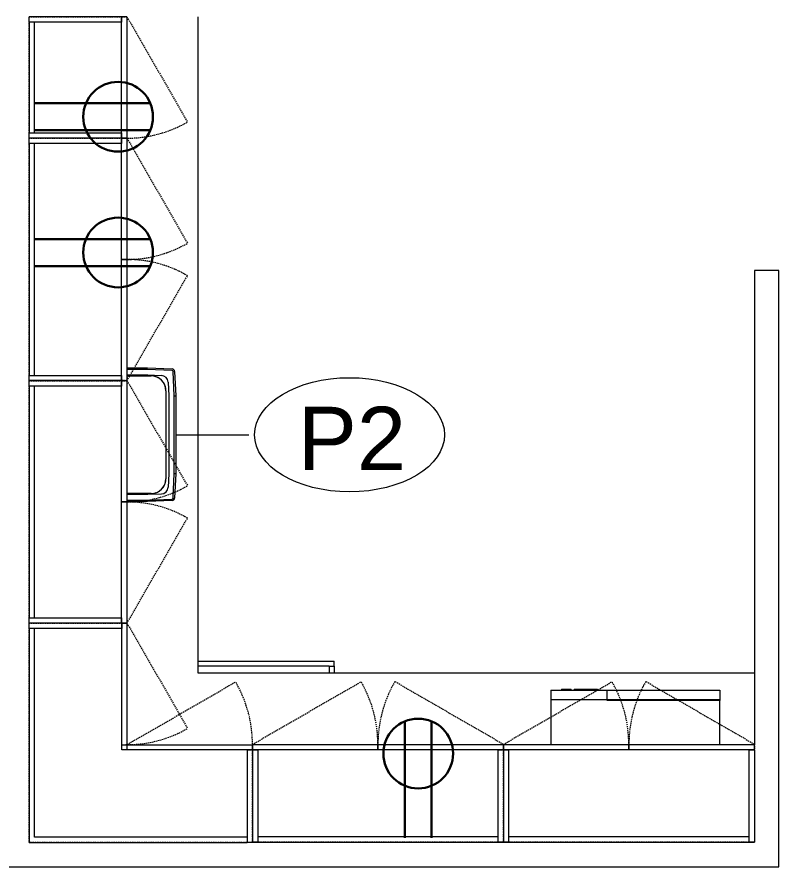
# Model space of a CAD drawing. Header units: inches. Extents: x 4757 to 6765, y 9919 to 10946.
# Drawn here: x 6317.2 to 6425.5, y 10503.8 to 10624.5 of the extents above; entities that cross this region are included whole.
import ezdxf

# ---------------------------------------------------------------- set-up
doc = ezdxf.new("R2010")
doc.units = ezdxf.units.IN
doc.header["$MEASUREMENT"] = 0
doc.linetypes.add('Dash', pattern=[0.25, 0.125, -0.125])
doc.linetypes.add('Hidden', pattern=[0.28125, 0.1875, -0.09375])
for name, color, linetype, lineweight in [('A-ANNO-NOTE', 7, 'Continuous', 9), ('I-WALL', 2, 'Continuous', 9), ('P-SANR-FIXT', 6, 'Continuous', 9), ('P-SANR-FIXT-IDEN', 2, 'Continuous', 9), ('Q-CASE', 31, 'Continuous', 9), ('Q-CASE-HDLN', 31, 'Dash', 9), ('Q-SPCQ', 91, 'Continuous', 9)]:
    doc.layers.add(name, color=color, linetype=linetype, lineweight=lineweight)
doc.styles.add('Swis721 Lt BT_1', font='swissl.ttf', dxfattribs={"height": 9})

# ---------------------------------------------------------------- blocks, each defined once
blk = doc.blocks.new('C-L SHAPE COUNTER TOP - C-L SHAPE COUNTER TOP-8417622-Level XX  POWER _ SIGNAL')
at = {"layer": 'Q-CASE'}
for p, q in [((24, 24), (24, 117.2)), ((103, 24), (24, 24))]:
    blk.add_line(p, q, dxfattribs=at)
blk = doc.blocks.new('A-Microwave1 - 1000 Watt-2_5CuFt-BREAK-8371250-Level XX  POWER _ SIGNAL')
at = {"layer": 'Q-SPCQ'}
for p, q in [((-6.89, -20.79), (-6.89, -27.13)), ((17.11, -27.13), (17.11, -20.79)), ((-6.89, -27), (9.11, -27)), ((-6.89, -28.5), (-6.89, -27)), ((-6.89, -27.13), (17.11, -27.13)), ((9.11, -27), (9.11, -28.5)), ((17.11, -28.5), (17.11, -27.13)), ((9.11, -28.5), (-6.89, -28.5)), ((17.11, -28.5), (9.11, -28.5)), ((10.48, -28.5), (10.48, -28.63)), ((11.86, -28.63), (10.48, -28.63)), ((11.86, -28.5), (11.86, -28.63)), ((11.92, -28.63), (11.86, -28.63)), ((11.92, -28.63), (11.92, -28.5)), ((12.42, -28.63), (11.92, -28.63)), ((12.42, -28.5), (12.42, -28.63)), ((13.79, -28.63), (12.42, -28.63)), ((13.79, -28.63), (13.79, -28.5)), ((14.23, -28.5), (14.23, -28.63)), ((15.61, -28.63), (14.23, -28.63)), ((15.61, -28.63), (15.61, -28.5))]:
    blk.add_line(p, q, dxfattribs=at)
blk = doc.blocks.new('P-Sink-Rectangular - PSR1918-V47-Level XX  POWER _ SIGNAL')
at = {"layer": 'P-SANR-FIXT'}
for p, q in [((-9.5, 4.97), (-9.34, 8.49)), ((-9.13, 8.48), (-9.28, 4.96)), ((-8.99, 8.84), (-5.52, 9)), ((-5.51, 8.78), (-8.98, 8.63)), ((-5.51, 8.78), (-5.52, 9)), ((-5.52, 9), (5.52, 9)), ((5.51, 8.78), (-5.51, 8.78)), ((5.51, 8.78), (5.52, 9)), ((8.98, 8.63), (5.51, 8.78)), ((5.52, 9), (8.99, 8.84)), ((9.28, 4.96), (9.13, 8.48)), ((9.34, 8.49), (9.5, 4.97)), ((-7.47, 7.92), (-5.51, 8)), ((-6.25, 7.6), (6.25, 7.6)), ((-6.25, 7.6), (6.25, 7.6)), ((-5.51, 8), (5.51, 8)), ((5.51, 8), (7.47, 7.92)), ((-8.5, 5.01), (-8.42, 6.97)), ((8.42, 6.97), (8.5, 5.01)), ((-9.28, 4.96), (-9.5, 4.97)), ((-9.5, 2.07), (-9.5, 4.97)), ((-9.28, 4.96), (-9.28, 2.07)), ((-8.5, 2.07), (-8.5, 5.01)), ((-8.35, 2.07), (-8.35, 5.5)), ((-8.35, 2.07), (-8.35, 5.5)), ((8.35, 5.5), (8.35, 2.07)), ((8.35, 5.5), (8.35, 2.07)), ((8.5, 5.01), (8.5, 2.07)), ((9.28, 4.96), (9.5, 4.97)), ((9.28, 2.07), (9.28, 4.96)), ((9.5, 4.97), (9.5, 2.07))]:
    blk.add_line(p, q, dxfattribs=at)
for centre, radius, start, end in [((-8.97, 8.47), 0.371, 92.5667, 177.4333), ((-8.97, 8.47), 0.156, 92.5667, 177.4333), ((8.97, 8.47), 0.156, 2.5667, 87.4333), ((8.97, 8.47), 0.371, 2.5667, 87.4333), ((-7.42, 6.92), 0.995, 92.5667, 177.4333), ((-6.25, 5.5), 2.1, 90, 180), ((-6.25, 5.5), 2.1, 90, 180), ((-6.25, 5.5), 2.1, 115.0288, 154.9712), ((-6.25, 5.5), 2.1, 90, 109.9712), ((6.25, 5.5), 2.1, 70.0288, 90), ((6.25, 5.5), 2.1, 0, 90), ((6.25, 5.5), 2.1, 0, 90), ((6.25, 5.5), 2.1, 25.0288, 64.9712), ((7.42, 6.92), 0.995, 2.5667, 87.4333), ((-6.25, 5.5), 2.1, 160.0288, 180), ((6.25, 5.5), 2.1, 360, 19.9712)]:
    blk.add_arc(centre, radius, start, end, dxfattribs=at)
blk = doc.blocks.new('CW Cupbd Ohead - 37_h x 13 7_8_d - 2 Doors - 1 Shelf-8874264-Level XX  POWER _ SIGNAL')
at = {"layer": 'Q-CASE'}
for p, q in [((2, -2.36), (2.75, -2.36)), ((2, -15.45), (2, -2.36)), ((2.75, -2.36), (2.75, -15.45)), ((35.67, -2.36), (2.75, -2.36)), ((35.67, -2.36), (36.42, -2.36)), ((35.67, -15.45), (35.67, -2.36)), ((36.42, -15.45), (36.42, -2.36)), ((2.75, -3.11), (35.67, -3.11)), ((2, -15.45), (19.21, -15.45)), ((2, -15.45), (2, -16.24)), ((2.75, -15.45), (2, -15.45)), ((19.21, -16.24), (19.21, -15.45)), ((19.21, -15.45), (36.42, -15.45)), ((19.21, -15.45), (19.21, -16.24)), ((36.42, -15.45), (35.67, -15.45)), ((36.42, -16.24), (36.42, -15.45)), ((19.21, -16.24), (2, -16.24)), ((36.42, -16.24), (19.21, -16.24))]:
    blk.add_line(p, q, dxfattribs=at)
at = {"layer": 'Q-CASE', "linetype": 'Hidden'}
for p, q in [((2, -16.24), (16.9, -24.84)), ((36.42, -16.24), (21.52, -24.84))]:
    blk.add_line(p, q, dxfattribs=at)
for centre, start, end in [((2, -16.24), 330, 0.5), ((36.42, -16.24), 179.5, 210)]:
    blk.add_arc(centre, 17.21, start, end, dxfattribs=at)
at = {"layer": 'Q-CASE-HDLN'}
for p, q in [((2, -16.24), (2, -2.36)), ((2, -2.36), (36.42, -2.36)), ((36.42, -2.36), (36.42, -16.24)), ((36.42, -16.24), (2, -16.24))]:
    blk.add_line(p, q, dxfattribs=at)
blk = doc.blocks.new('CW Cupbd Ohead Cnr - 23_5_h x 13 7_8_d - 1 Shelf-8481653-Level XX  POWER _ SIGNAL')
at = {"layer": 'Q-CASE'}
for p, q in [((32.37, -2.36), (2, -2.36)), ((2, -2.36), (2, -33.31)), ((32.37, -2.36), (33.12, -2.36)), ((32.37, -15.49), (32.37, -2.36)), ((33.12, -15.49), (33.12, -2.36)), ((2.75, -33.31), (2.75, -3.11)), ((2.75, -3.11), (32.37, -3.11)), ((15.12, -16.24), (15.12, -15.49)), ((15.12, -15.49), (15.87, -15.49)), ((15.87, -15.49), (33.12, -15.49)), ((15.87, -15.49), (15.87, -16.24)), ((33.12, -15.49), (32.37, -15.49)), ((33.12, -16.24), (33.12, -15.49)), ((15.12, -34.06), (15.12, -16.24)), ((15.87, -16.24), (15.12, -16.24)), ((15.87, -16.24), (15.87, -34.06)), ((33.12, -16.24), (15.87, -16.24)), ((2, -34.06), (2, -33.31)), ((15.12, -33.31), (2, -33.31)), ((15.12, -33.31), (15.12, -34.06)), ((15.12, -34.06), (2, -34.06)), ((15.12, -34.06), (15.87, -34.06))]:
    blk.add_line(p, q, dxfattribs=at)
at = {"layer": 'Q-CASE', "linetype": 'Hidden'}
for p, q in [((15.87, -16.24), (24.78, -31.67)), ((33.12, -16.24), (18.18, -24.86))]:
    blk.add_line(p, q, dxfattribs=at)
for centre, radius, start, end in [((33.12, -16.24), 17.25, 179.5, 210), ((15.87, -16.24), 17.83, 269.5, 300)]:
    blk.add_arc(centre, radius, start, end, dxfattribs=at)
at = {"layer": 'Q-CASE-HDLN'}
for p, q in [((2, -2.36), (33.12, -2.36)), ((2, -34.06), (2, -2.36)), ((33.12, -2.36), (33.12, -16.24)), ((15.87, -16.24), (15.87, -34.06)), ((33.12, -16.24), (15.87, -16.24)), ((15.87, -34.06), (2, -34.06))]:
    blk.add_line(p, q, dxfattribs=at)
blk = doc.blocks.new('CW Cupbd Ohead - 37_h x 13 7_8_d - 2 Doors - 1 Shelf-8874277-Level XX  POWER _ SIGNAL')
at = {"layer": 'Q-CASE'}
for p, q in [((2, -2.36), (2.75, -2.36)), ((2, -15.45), (2, -2.36)), ((2.75, -2.36), (2.75, -15.45)), ((36.9, -2.36), (2.75, -2.36)), ((36.9, -2.36), (37.65, -2.36)), ((36.9, -15.45), (36.9, -2.36)), ((37.65, -15.45), (37.65, -2.36)), ((2.75, -3.11), (36.9, -3.11)), ((2, -15.45), (19.82, -15.45)), ((2, -15.45), (2, -16.24)), ((2.75, -15.45), (2, -15.45)), ((19.82, -16.24), (19.82, -15.45)), ((19.82, -15.45), (37.65, -15.45)), ((19.82, -15.45), (19.82, -16.24)), ((37.65, -15.45), (36.9, -15.45)), ((37.65, -16.24), (37.65, -15.45)), ((19.82, -16.24), (2, -16.24)), ((37.65, -16.24), (19.82, -16.24))]:
    blk.add_line(p, q, dxfattribs=at)
at = {"layer": 'Q-CASE', "linetype": 'Hidden'}
for p, q in [((2, -16.24), (17.43, -25.15)), ((37.65, -16.24), (22.21, -25.15))]:
    blk.add_line(p, q, dxfattribs=at)
for centre, start, end in [((2, -16.24), 330, 0.5), ((37.65, -16.24), 179.5, 210)]:
    blk.add_arc(centre, 17.82, start, end, dxfattribs=at)
at = {"layer": 'Q-CASE-HDLN'}
for p, q in [((2, -16.24), (2, -2.36)), ((2, -2.36), (37.65, -2.36)), ((37.65, -2.36), (37.65, -16.24)), ((37.65, -16.24), (2, -16.24))]:
    blk.add_line(p, q, dxfattribs=at)
blk = doc.blocks.new('CW Cupbd Ohead1 - 37_h x 13 7_8_d - 1 Door - 1 Shelf 2-8865399-Level XX  POWER _ SIGNAL')
at = {"layer": 'Q-CASE'}
for p, q in [((2, -2.36), (2.75, -2.36)), ((2, -15.45), (2, -2.36)), ((2.75, -2.36), (2.75, -15.45)), ((18.46, -2.36), (2.75, -2.36)), ((18.46, -2.36), (19.21, -2.36)), ((18.46, -15.45), (18.46, -2.36)), ((19.21, -15.45), (19.21, -2.36)), ((2.75, -3.11), (18.46, -3.11)), ((2, -15.45), (19.21, -15.45)), ((2, -15.45), (2, -16.24)), ((2.75, -15.45), (2, -15.45)), ((19.21, -15.45), (18.46, -15.45)), ((19.21, -16.24), (19.21, -15.45)), ((19.21, -16.24), (2, -16.24))]:
    blk.add_line(p, q, dxfattribs=at)
at = {"layer": 'Q-CASE', "linetype": 'Hidden'}
blk.add_line((19.21, -16.24), (4.3, -24.84), dxfattribs=at)
blk.add_arc((19.21, -16.24), 17.21, 179.5, 210, dxfattribs=at)
at = {"layer": 'Q-CASE-HDLN'}
for p, q in [((2, -16.24), (2, -2.36)), ((2, -2.36), (19.21, -2.36)), ((19.21, -2.36), (19.21, -16.24)), ((19.21, -16.24), (2, -16.24))]:
    blk.add_line(p, q, dxfattribs=at)
blk = doc.blocks.new('CW Cupbd Cnr - UB 34_5_h x 24_d - 1 Shelf-8763099-Level XX  POWER _ SIGNAL')
at = {"layer": 'Q-CASE'}
for p, q in [((25.25, -44.94), (25.25, -26.36)), ((26, -26.36), (26, -45.69)), ((25.25, -44.94), (24.25, -44.94)), ((25.25, -45.69), (24.25, -45.69)), ((25.25, -44.94), (25.25, -45.69)), ((25.25, -45.69), (26, -45.69))]:
    blk.add_line(p, q, dxfattribs=at)
blk = doc.blocks.new('Plumbing Equipment Tag - Standard-3394155-Level XX  POWER _ SIGNAL')
at = {"layer": 'P-SANR-FIXT-IDEN'}
blk.add_ellipse((-0.0499, 0.0037), major_axis=(-0.1406, 0), ratio=0.600473, dxfattribs=at)

msp = doc.modelspace()

# ---------------------------------------------------------------- linework, layer by layer
at = {"layer": 'A-ANNO-NOTE', "lineweight": 30}
for p, q in [((6319.64, 10612.24), (6336.16, 10612.24)), ((6319.64, 10612.24), (6336.16, 10612.24)), ((6319.64, 10608.41), (6336.16, 10608.41)), ((6319.64, 10592.96), (6336.16, 10592.96)), ((6319.64, 10592.96), (6336.16, 10592.96)), ((6319.64, 10589.13), (6336.16, 10589.13)), ((6372.31, 10507.94), (6372.31, 10524.47)), ((6372.31, 10507.94), (6372.31, 10524.47)), ((6376.14, 10507.94), (6376.14, 10524.47))]:
    msp.add_line(p, q, dxfattribs=at)
for centre in [(6331.6, 10610.32), (6331.6, 10591.05), (6374.23, 10519.9)]:
    msp.add_circle(centre, 4.95, dxfattribs=at)
at = {"layer": 'I-WALL', "lineweight": 13}
for p, q in [((6425.48, 10588.49), (6421.98, 10588.49)), ((6421.98, 10588.49), (6421.98, 10521.2)), ((6425.48, 10503.79), (6425.48, 10588.49)), ((6421.98, 10507.29), (6350.68, 10507.29)), ((6156.03, 10503.79), (6425.48, 10503.79))]:
    msp.add_line(p, q, dxfattribs=at)
at = {"layer": 'P-SANR-FIXT-IDEN'}
msp.add_line((6339.79, 10565.17), (6350.16, 10565.17), dxfattribs=at)

# ---------------------------------------------------------------- block references
at = {"layer": 'P-SANR-FIXT', "rotation": 269.9999999999985}
msp.add_blockref('P-Sink-Rectangular - PSR1918-V47-Level XX  POWER _ SIGNAL', (6330.79, 10565.17), dxfattribs=at)
at = {"layer": 'P-SANR-FIXT-IDEN', "xscale": 95.99999999999994, "yscale": 95.99999999999994, "zscale": 95.99999999999994}
msp.add_blockref('Plumbing Equipment Tag - Standard-3394155-Level XX  POWER _ SIGNAL', (6369.27, 10564.81), dxfattribs=at)
at = {"layer": 'Q-CASE'}
for name, p, rotation in [('CW Cupbd Ohead1 - 37_h x 13 7_8_d - 1 Door - 1 Shelf 2-8865399-Level XX  POWER _ SIGNAL', (6316.62, 10605.28), 90), ('CW Cupbd Ohead - 37_h x 13 7_8_d - 2 Doors - 1 Shelf-8874264-Level XX  POWER _ SIGNAL', (6316.62, 10570.85), 90.00000000000229), ('CW Cupbd Ohead - 37_h x 13 7_8_d - 2 Doors - 1 Shelf-8874264-Level XX  POWER _ SIGNAL', (6316.62, 10536.42), 90.00000000000229), ('CW Cupbd Ohead Cnr - 23_5_h x 13 7_8_d - 1 Shelf-8481653-Level XX  POWER _ SIGNAL', (6316.62, 10505.29), 89.9999999999993), ('CW Cupbd Cnr - UB 34_5_h x 24_d - 1 Shelf-8763099-Level XX  POWER _ SIGNAL', (6316.62, 10507.04), 89.9999999999979), ('CW Cupbd Ohead - 37_h x 13 7_8_d - 2 Doors - 1 Shelf-8874277-Level XX  POWER _ SIGNAL', (6388.33, 10504.96), 180), ('CW Cupbd Ohead - 37_h x 13 7_8_d - 2 Doors - 1 Shelf-8874277-Level XX  POWER _ SIGNAL', (6423.98, 10504.96), 180)]:
    msp.add_blockref(name, p, dxfattribs=dict(at, rotation=rotation))
msp.add_blockref('C-L SHAPE COUNTER TOP - C-L SHAPE COUNTER TOP-8417622-Level XX  POWER _ SIGNAL', (6318.98, 10507.29), dxfattribs=at)
at = {"layer": 'Q-SPCQ', "rotation": 180}
msp.add_blockref('A-Microwave1 - 1000 Watt-2_5CuFt-BREAK-8371250-Level XX  POWER _ SIGNAL', (6410.18, 10500.41), dxfattribs=at)

# ---------------------------------------------------------------- texts
at = {"layer": 'P-SANR-FIXT-IDEN', "insert": (6357.13, 10569.14), "char_height": 9, "width": 17.574, "attachment_point": 1, "style": 'Swis721 Lt BT_1'}
msp.add_mtext('P2', dxfattribs=at)

doc.saveas('drawing.dxf')
